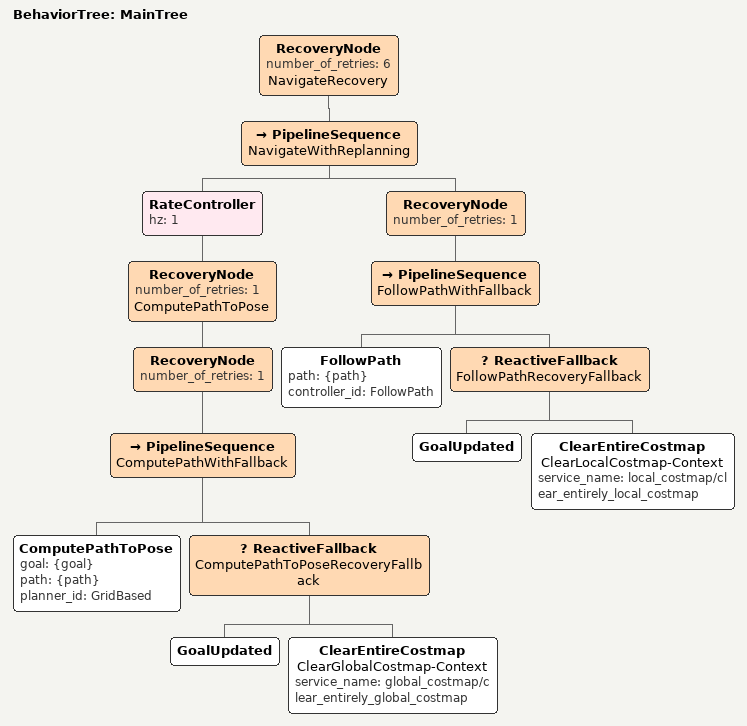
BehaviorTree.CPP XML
<root main_tree_to_execute="MainTree">
  <BehaviorTree ID="MainTree">
    <RecoveryNode number_of_retries="6" name="NavigateRecovery">
      <PipelineSequence name="NavigateWithReplanning">
        <RateController hz="1">
          <RecoveryNode number_of_retries="1" name="ComputePathToPose">
            <RecoveryNode number_of_retries="1">
              <PipelineSequence name="ComputePathWithFallback">
                <ComputePathToPose goal="{goal}" path="{path}" planner_id="GridBased"/>
                <ReactiveFallback name="ComputePathToPoseRecoveryFallback">
                  <GoalUpdated/>
                  <ClearEntireCostmap name="ClearGlobalCostmap-Context" service_name="global_costmap/clear_entirely_global_costmap"/>
                </ReactiveFallback>
              </PipelineSequence>
            </RecoveryNode>
          </RecoveryNode>
        </RateController>
        <RecoveryNode number_of_retries="1">
          <PipelineSequence name="FollowPathWithFallback">
            <FollowPath path="{path}" controller_id="FollowPath"/>
            <ReactiveFallback name="FollowPathRecoveryFallback">
              <GoalUpdated/>
              <ClearEntireCostmap name="ClearLocalCostmap-Context" service_name="local_costmap/clear_entirely_local_costmap"/>
            </ReactiveFallback>
          </PipelineSequence>
        </RecoveryNode>
      </PipelineSequence>
    </RecoveryNode>
  </BehaviorTree>
</root>
